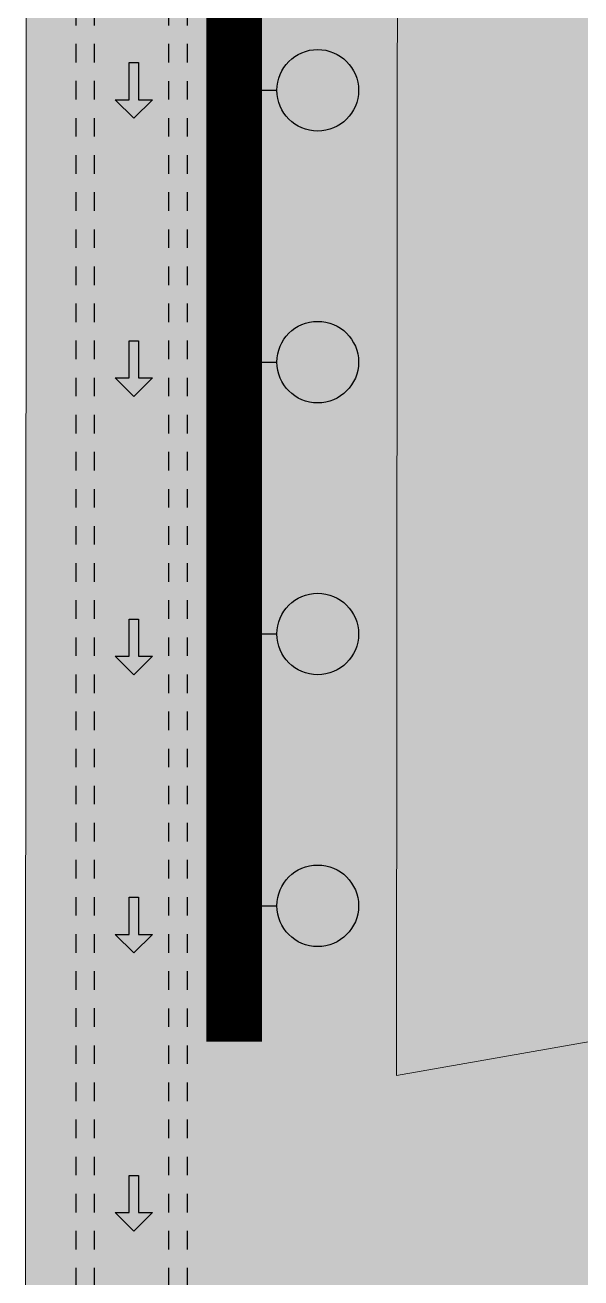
# Model space of a CAD drawing. Header units: metres. Extents: x 349703 to 349913, y 9282546 to 9282694.
# Drawn here: x 349717.28 to 349720.28, y 9282562.74 to 9282569.49 of the extents above; entities that cross this region are included whole.
import ezdxf

# ---------------------------------------------------------------- set-up
doc = ezdxf.new("R2010")
doc.units = ezdxf.units.M
doc.header["$LTSCALE"] = 0.25
doc.linetypes.add('01 nivel$0$HIDDEN2', pattern=[0.1875, 0.125, -0.0625])
for name, color, linetype, lineweight in [('.', 7, 'Continuous', 0), ('0_ CUNETAS', 160, 'Continuous', 5), ('AREA-VERDE', 3, 'CONTINUOUS', 9), ('ARQ-FONDO', 253, 'CONTINUOUS', 9), ('CUNETAS-RED', 5, 'CONTINUOUS', 18), ('LLORAD-SIMB', 1, 'CONTINUOUS', 25), ('LLORAD-TRAMO', 1, 'CONTINUOUS', 70)]:
    doc.layers.add(name, color=color, linetype=linetype, lineweight=lineweight)

# ---------------------------------------------------------------- blocks, each defined once
blk = doc.blocks.new('*U2183')
at = {"layer": '.', "lineweight": 30}
h = blk.add_hatch(color=1, dxfattribs=at)
h.dxf.hatch_style = 1
h.paths.add_polyline_path([(-0.025, -0.05), (-0.1, -0.05), (0, -0.15), (0.1, -0.05), (0.025, -0.05), (0.025, 0.15), (-0.025, 0.15)])
at = {"layer": '0_ CUNETAS', "color": 1, "lineweight": 30}
blk.add_lwpolyline([(-0.1, -0.05), (-0.025, -0.05), (-0.025, 0.15), (0.025, 0.15), (0.025, -0.05), (0.1, -0.05), (0, -0.15)], close=True, dxfattribs=at)
blk = doc.blocks.new('*U2178')
at = {"layer": '0_ CUNETAS', "color": 0, "linetype": 'ByBlock', "lineweight": -2, "transparency": 16777216}
for p in [(0, 7.5), (0, 6), (0, 4.5), (0, 3), (0, 1.5)]:
    blk.add_blockref('*U2183', p, dxfattribs=at)
blk = doc.blocks.new('drenaje')
at = {"layer": 'CUNETAS-RED', "linetype": '01 nivel$0$HIDDEN2', "lineweight": 30}
for p, q in [((-0.6, -80.5476), (-0.6, -114.344)), ((-0.5, -80.5476), (-0.5, -114.344))]:
    blk.add_line(p, q, dxfattribs=at)
at = {"layer": 'CUNETAS-RED', "linetype": '01 nivel$0$HIDDEN2', "lineweight": 30, "flags": 128}
for points in [[(-0.1, -77.3477), (-0.1, -80.5476), (-0.1, -114.2581)], [(0, -77.3477), (0, -80.5476), (0, -114.2581)]]:
    blk.add_lwpolyline(points, dxfattribs=at)
at = {"layer": 'CUNETAS-RED', "lineweight": 0}
blk.add_blockref('*U2178', (-0.2872, -113.8987), dxfattribs=at)

msp = doc.modelspace()

# ---------------------------------------------------------------- hatches: boundary and pattern name
at = {"layer": 'AREA-VERDE', "lineweight": 0, "true_color": 0xc4e4b2, "transparency": 33554687}
h = msp.add_hatch(color=3, dxfattribs=at)
h.dxf.hatch_style = 1
h.paths.add_polyline_path([(349726.4609, 9282594.7896), (349717.3092, 9282594.7896), (349717.2828, 9282561.4453), (349726.4609, 9282563.0592)])
h.paths.add_polyline_path([(349724.4609, 9282592.7896), (349724.4609, 9282564.7382), (349719.2847, 9282563.828), (349719.3076, 9282592.7896)], flags=16)
at = {"layer": 'AREA-VERDE', "lineweight": 0, "true_color": 0xc4e4b2, "transparency": 33554610}
h = msp.add_hatch(color=3, dxfattribs=at)
h.dxf.hatch_style = 1
h.paths.add_polyline_path([(349724.4609, 9282592.7896), (349719.3076, 9282592.7896), (349719.2847, 9282563.828), (349724.4609, 9282564.7382)])

# ---------------------------------------------------------------- linework, layer by layer
at = {"layer": 'ARQ-FONDO'}
for points in [[(349717.3092, 9282594.7896), (349717.2828, 9282561.4453), (349726.4609, 9282563.0592)], [(349724.4609, 9282592.7896), (349719.3076, 9282592.7896), (349719.2847, 9282563.828), (349724.4609, 9282564.7382)]]:
    msp.add_lwpolyline(points, dxfattribs=at)
at = {"layer": 'LLORAD-SIMB'}
for p, q in [((349718.41, 9282569.14), (349718.64, 9282569.14)), ((349718.41, 9282567.6743), (349718.64, 9282567.6743)), ((349718.41, 9282566.2086), (349718.64, 9282566.2086)), ((349718.41, 9282564.7429), (349718.64, 9282564.7429))]:
    msp.add_line(p, q, dxfattribs=at)
for centre in [(349718.86, 9282569.14), (349718.86, 9282567.6743), (349718.86, 9282566.2086), (349718.86, 9282564.7429)]:
    msp.add_circle(centre, 0.22, dxfattribs=at)
at = {"layer": 'LLORAD-TRAMO', "const_width": 0.3}
msp.add_lwpolyline([(349718.41, 9282569.7192), (349718.41, 9282569.471), (349718.41, 9282569.2227), (349718.41, 9282568.9745), (349718.41, 9282568.7263), (349718.41, 9282568.4781), (349718.41, 9282568.2298), (349718.41, 9282567.9816), (349718.41, 9282567.7334), (349718.41, 9282567.4852), (349718.41, 9282567.2369), (349718.41, 9282566.9887), (349718.41, 9282566.7405), (349718.41, 9282566.4923), (349718.41, 9282566.244), (349718.41, 9282565.9958), (349718.41, 9282565.7476), (349718.41, 9282565.4994), (349718.41, 9282565.2511), (349718.41, 9282565.0029), (349718.41, 9282564.7547), (349718.41, 9282564.5065), (349718.41, 9282564.2582), (349718.41, 9282564.01)], dxfattribs=at)

# ---------------------------------------------------------------- block references
at = {"layer": 'CUNETAS-RED', "lineweight": 30}
msp.add_blockref('drenaje', (349718.1559, 9282675.5378), dxfattribs=at)

doc.saveas('drawing.dxf')
